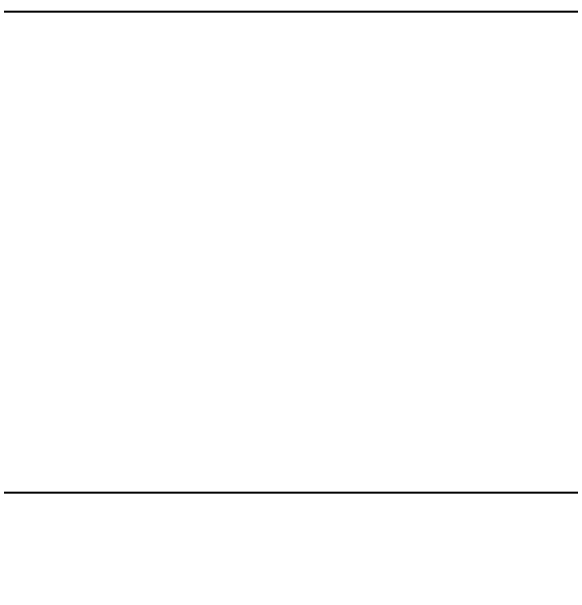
# Model space of a CAD drawing. Extents: x -32840 to 422982, y 280745 to 888746.
# Drawn here: x 217062 to 217616, y 401854 to 402431 of the extents above; entities that cross this region are included whole.
import ezdxf

# ---------------------------------------------------------------- set-up
doc = ezdxf.new("R2010")
doc.units = 0
doc.header["$LTSCALE"] = 1000
doc.header["$PDMODE"] = 3
doc.linetypes.add('HIDDEN', pattern=[0.375, 0.25, -0.125])
doc.layers.get('Defpoints').update_dxf_attribs({"linetype": 'HIDDEN'})
doc.layers.add('a-dim', color=3, linetype='Continuous')
doc.layers.add('a-win', color=1, linetype='Continuous')
doc.styles.add('ROMANS', font='romans.shx', dxfattribs={"width": 0.8})
doc.dimstyles.new('dim-1', dxfattribs={"dimscale": 100, "dimtxt": 2.25, "dimasz": 1, "dimexe": 1, "dimexo": 1, "dimgap": 0.5, "dimtad": 1, "dimdec": 0, "dimzin": 3, "dimdsep": 46, "dimtxsty": 'ROMANS', "dimblk": 'ARCHTICK', "dimcen": 0.0625, "dimdle": 1, "dimclrd": 256, "dimclre": 256, "dimclrt": 6, "dimadec": 0, "dimazin": 0, "dimtfac": 1, "dimtdec": 0, "dimtix": 1, "dimtmove": 1, "dimatfit": 3, "dimfxl": 1, "dimfrac": 2, "dimtolj": 1, "dimtzin": 3, "dimarcsym": 0})

# ---------------------------------------------------------------- blocks, each defined once
blk = doc.blocks.new('_ArchTick')
at = {"color": 0, "linetype": 'ByBlock', "const_width": 0.15}
blk.add_lwpolyline([(-0.5, -0.5), (0.5, 0.5)], dxfattribs=at)
blk = doc.blocks.new('*D2507')
at = {"layer": 'a-dim', "lineweight": -2, "transparency": 16777216}
for p, q in [((213890.62, 402331.23), (213890.62, 401854.05)), ((222690.62, 402331.23), (222690.62, 401854.05)), ((213790.62, 401954.05), (222790.62, 401954.05))]:
    blk.add_line(p, q, dxfattribs=at)
at = {"layer": 'Defpoints', "color": 0, "transparency": 16777216}
for p in [(213890.62, 402431.23), (222690.62, 402431.23), (222690.62, 401954.05)]:
    blk.add_point(p, dxfattribs=at)
at = {"layer": 'a-dim', "lineweight": -2, "transparency": 16777216, "xscale": 100, "yscale": 100, "zscale": 100, "rotation": 180}
blk.add_blockref('_ArchTick', (213890.62, 401954.05), dxfattribs=at)
at = {"layer": 'a-dim', "lineweight": -2, "transparency": 16777216, "xscale": 100, "yscale": 100, "zscale": 100}
blk.add_blockref('_ArchTick', (222690.62, 401954.05), dxfattribs=at)
at = {"layer": 'a-dim', "color": 6, "transparency": 16777216, "insert": (218290.62, 402116.55), "char_height": 225, "attachment_point": 5, "style": 'ROMANS'}
blk.add_mtext('\\A1;8800', dxfattribs=at)

msp = doc.modelspace()

# ---------------------------------------------------------------- linework, layer by layer
at = {"layer": 'a-win'}
msp.add_line((213890.62, 402431.23), (220590.62, 402431.23), dxfattribs=at)

# ---------------------------------------------------------------- dimensions: what is measured, and where the dimension line sits
at = {"layer": 'a-dim'}
dim = msp.add_linear_dim(base=(222690.62, 401954.05), p1=(213890.62, 402431.23), p2=(222690.62, 402431.23), dimstyle='dim-1', dxfattribs=at)
dim.commit()
dim.dimension.update_dxf_attribs({"geometry": '*D2507', "text_midpoint": (218290.62, 402116.55)})

doc.saveas('drawing.dxf')
